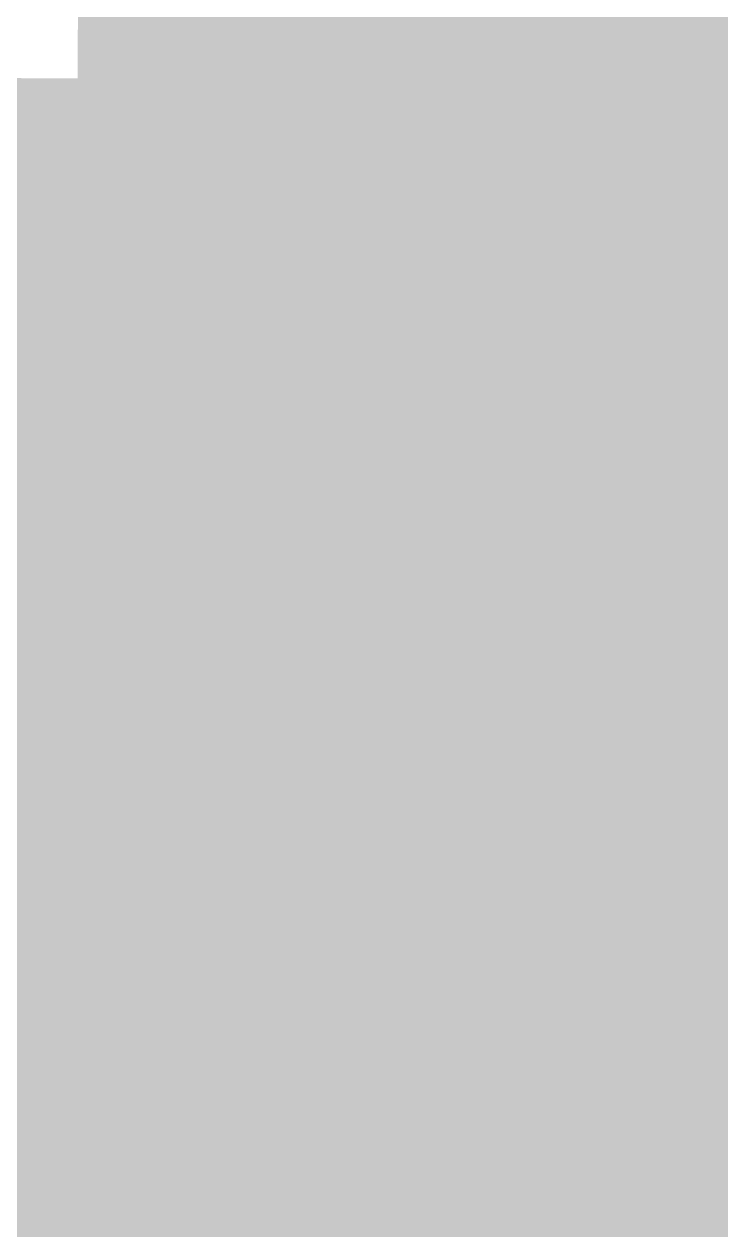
# Model space of a CAD drawing. Header units: inches. Extents: x 267136 to 306747, y 5028981 to 5062930.
# Drawn here: x 272851 to 275187, y 5032061 to 5036104 of the extents above; entities that cross this region are included whole.
import ezdxf

# ---------------------------------------------------------------- set-up
doc = ezdxf.new("R2010")
doc.units = ezdxf.units.IN
doc.header["$MEASUREMENT"] = 0

msp = doc.modelspace()

# ---------------------------------------------------------------- hatches: boundary and pattern name
for points in [[(273519.16, 5035919.111), (273453.992, 5035919.437), (273388.824, 5035919.762), (273323.654, 5035920.088), (273258.486, 5035920.414), (273193.318, 5035920.741), (273128.15, 5035921.069), (273062.98, 5035921.398), (273030.396, 5035921.562), (273030.865, 5036014.171), (273031.334, 5036106.779), (273031.801, 5036199.387), (273032.152, 5036268.843), (273064.734, 5036268.679), (273129.9, 5036268.35), (273195.064, 5036268.021), (273260.229, 5036267.694), (273325.395, 5036267.368), (273390.559, 5036267.042), (273455.723, 5036266.717), (273520.889, 5036266.392), (273520.543, 5036196.936), (273519.621, 5036011.72), (273519.16, 5035919.111)], [(274007.924, 5035916.698), (273975.338, 5035916.858), (273910.17, 5035917.178), (273779.834, 5035917.82), (273714.666, 5035918.142), (273649.496, 5035918.465), (273519.16, 5035919.111), (273519.621, 5036011.72), (273520.543, 5036196.936), (273520.889, 5036266.392), (273586.053, 5036266.068), (273651.219, 5036265.745), (273716.383, 5036265.422), (273781.547, 5036265.101), (273846.713, 5036264.779), (273911.877, 5036264.458), (273977.041, 5036264.139), (274009.625, 5036263.979), (274009.283, 5036194.522), (274008.83, 5036101.914), (274008.377, 5036009.307), (274007.924, 5035916.698)], [(274496.686, 5035914.323), (274431.518, 5035914.638), (274366.35, 5035914.953), (274301.182, 5035915.269), (274236.012, 5035915.585), (274170.844, 5035915.902), (274105.676, 5035916.221), (274007.924, 5035916.698), (274008.377, 5036009.307), (274008.83, 5036101.914), (274009.283, 5036194.522), (274009.625, 5036263.979), (274042.207, 5036263.819), (274107.371, 5036263.501), (274172.537, 5036263.183), (274237.701, 5036262.865), (274302.865, 5036262.549), (274368.031, 5036262.233), (274433.195, 5036261.918), (274498.359, 5036261.604), (274498.025, 5036192.147), (274497.578, 5036099.539), (274497.133, 5036006.932), (274496.686, 5035914.323)], [(274985.449, 5035911.986), (274952.865, 5035912.141), (274887.697, 5035912.45), (274822.527, 5035912.761), (274757.359, 5035913.072), (274627.023, 5035913.696), (274561.854, 5035914.01), (274496.686, 5035914.323), (274497.133, 5036006.932), (274497.578, 5036099.539), (274498.025, 5036192.147), (274498.359, 5036261.604), (274563.525, 5036261.29), (274628.689, 5036260.977), (274693.855, 5036260.664), (274759.02, 5036260.353), (274824.184, 5036260.041), (274889.35, 5036259.73), (274954.514, 5036259.421), (274987.096, 5036259.267), (274986.768, 5036189.811), (274986.328, 5036097.202), (274985.889, 5036004.594), (274985.449, 5035911.986)], [(275474.213, 5035909.687), (275409.043, 5035909.991), (275343.875, 5035910.296), (275213.539, 5035910.908), (275148.369, 5035911.215), (275018.033, 5035911.831), (274985.449, 5035911.986), (274985.889, 5036004.594), (274986.328, 5036097.202), (274986.768, 5036189.811), (274987.096, 5036259.267), (275019.678, 5036259.111), (275084.844, 5036258.804), (275150.008, 5036258.496), (275215.174, 5036258.188), (275345.502, 5036257.576), (275410.668, 5036257.271), (275475.832, 5036256.967), (275475.076, 5036094.903), (275474.645, 5036002.295), (275474.213, 5035909.687)], [(273028.643, 5035574.283), (272996.057, 5035574.447), (272930.885, 5035574.777), (272865.713, 5035575.108), (272800.539, 5035575.439), (272735.367, 5035575.771), (272605.023, 5035576.437), (272539.852, 5035576.772), (272540.209, 5035646.228), (272540.684, 5035738.836), (272541.158, 5035831.444), (272541.635, 5035924.052), (272606.803, 5035923.718), (272737.139, 5035923.052), (272802.309, 5035922.72), (272932.645, 5035922.058), (272997.812, 5035921.728), (273030.396, 5035921.562), (273029.93, 5035828.955), (273029.461, 5035736.347), (273028.992, 5035643.738), (273028.643, 5035574.283)], [(273517.432, 5035571.831), (273452.26, 5035572.156), (273387.088, 5035572.481), (273321.916, 5035572.808), (273256.744, 5035573.134), (273191.572, 5035573.462), (273126.4, 5035573.789), (273061.229, 5035574.118), (273028.643, 5035574.283), (273028.992, 5035643.738), (273029.461, 5035736.347), (273029.93, 5035828.955), (273030.396, 5035921.562), (273062.98, 5035921.398), (273128.15, 5035921.069), (273193.318, 5035920.741), (273258.486, 5035920.414), (273323.654, 5035920.088), (273388.824, 5035919.762), (273453.992, 5035919.437), (273519.16, 5035919.111), (273518.699, 5035826.504), (273518.238, 5035733.896), (273517.777, 5035641.287), (273517.432, 5035571.831)], [(274006.223, 5035569.418), (273973.637, 5035569.578), (273908.465, 5035569.897), (273843.291, 5035570.219), (273712.947, 5035570.861), (273647.775, 5035571.185), (273582.604, 5035571.508), (273517.432, 5035571.831), (273517.777, 5035641.287), (273518.238, 5035733.896), (273518.699, 5035826.504), (273519.16, 5035919.111), (273649.496, 5035918.465), (273714.666, 5035918.142), (273779.834, 5035917.82), (273910.17, 5035917.178), (273975.338, 5035916.858), (274007.924, 5035916.698), (274007.469, 5035824.091), (274007.016, 5035731.482), (274006.562, 5035638.874), (274006.223, 5035569.418)], [(274495.012, 5035567.043), (274429.84, 5035567.357), (274364.668, 5035567.673), (274299.496, 5035567.988), (274169.152, 5035568.622), (274103.98, 5035568.94), (274038.809, 5035569.259), (274006.223, 5035569.418), (274006.562, 5035638.874), (274007.016, 5035731.482), (274007.469, 5035824.091), (274007.924, 5035916.698), (274105.676, 5035916.221), (274170.844, 5035915.902), (274236.012, 5035915.585), (274301.182, 5035915.269), (274366.35, 5035914.953), (274496.686, 5035914.323), (274496.24, 5035821.715), (274495.793, 5035729.107), (274495.348, 5035636.499), (274495.012, 5035567.043)], [(274983.803, 5035564.706), (274951.217, 5035564.86), (274886.045, 5035565.17), (274820.871, 5035565.48), (274625.355, 5035566.416), (274560.184, 5035566.729), (274495.012, 5035567.043), (274495.348, 5035636.499), (274495.793, 5035729.107), (274496.24, 5035821.715), (274496.686, 5035914.323), (274561.854, 5035914.01), (274627.023, 5035913.696), (274757.359, 5035913.072), (274822.527, 5035912.761), (274887.697, 5035912.45), (274952.865, 5035912.141), (274985.449, 5035911.986), (274985.01, 5035819.378), (274984.57, 5035726.77), (274984.131, 5035634.162), (274983.803, 5035564.706)], [(275472.592, 5035562.406), (275407.42, 5035562.711), (275277.076, 5035563.321), (275211.904, 5035563.628), (275146.732, 5035563.936), (275081.561, 5035564.243), (275016.389, 5035564.552), (274983.803, 5035564.706), (274984.131, 5035634.162), (274984.57, 5035726.77), (274985.01, 5035819.378), (274985.449, 5035911.986), (275018.033, 5035911.831), (275148.369, 5035911.215), (275213.539, 5035910.908), (275343.875, 5035910.296), (275409.043, 5035909.991), (275474.213, 5035909.687), (275473.779, 5035817.079), (275473.348, 5035724.471), (275472.916, 5035631.862), (275472.592, 5035562.406)], [(273026.887, 5035227.003), (272994.299, 5035227.168), (272863.947, 5035227.828), (272798.771, 5035228.16), (272733.598, 5035228.492), (272668.422, 5035228.824), (272538.07, 5035229.492), (272538.307, 5035275.796), (272538.783, 5035368.404), (272539.258, 5035461.012), (272539.732, 5035553.62), (272539.852, 5035576.772), (272605.023, 5035576.437), (272735.367, 5035575.771), (272800.539, 5035575.439), (272865.713, 5035575.108), (272930.885, 5035574.777), (272996.057, 5035574.447), (273028.643, 5035574.283), (273028.525, 5035551.131), (273028.057, 5035458.522), (273027.59, 5035365.915), (273027.121, 5035273.307), (273026.887, 5035227.003)], [(273515.703, 5035224.552), (273450.527, 5035224.876), (273385.354, 5035225.201), (273320.178, 5035225.527), (273255.002, 5035225.854), (273124.65, 5035226.51), (273059.475, 5035226.838), (273026.887, 5035227.003), (273027.121, 5035273.307), (273027.59, 5035365.915), (273028.057, 5035458.522), (273028.525, 5035551.131), (273028.643, 5035574.283), (273061.229, 5035574.118), (273126.4, 5035573.789), (273191.572, 5035573.462), (273256.744, 5035573.134), (273321.916, 5035572.808), (273387.088, 5035572.481), (273517.432, 5035571.831), (273517.316, 5035548.68), (273516.855, 5035456.071), (273516.395, 5035363.464), (273515.934, 5035270.855), (273515.703, 5035224.552)], [(274004.521, 5035222.139), (273971.934, 5035222.298), (273841.582, 5035222.938), (273711.23, 5035223.582), (273646.055, 5035223.904), (273515.703, 5035224.552), (273515.934, 5035270.855), (273516.395, 5035363.464), (273516.855, 5035456.071), (273517.316, 5035548.68), (273517.432, 5035571.831), (273582.604, 5035571.508), (273647.775, 5035571.185), (273712.947, 5035570.861), (273843.291, 5035570.219), (273908.465, 5035569.897), (273973.637, 5035569.578), (274006.223, 5035569.418), (274006.109, 5035546.267), (274005.654, 5035453.658), (274005.201, 5035361.051), (274004.748, 5035268.442), (274004.521, 5035222.139)], [(274493.338, 5035219.763), (274428.162, 5035220.078), (274362.986, 5035220.393), (274297.811, 5035220.709), (274232.635, 5035221.025), (274167.459, 5035221.343), (274102.285, 5035221.66), (274037.109, 5035221.979), (274004.521, 5035222.139), (274004.748, 5035268.442), (274005.201, 5035361.051), (274005.654, 5035453.658), (274006.109, 5035546.267), (274006.223, 5035569.418), (274038.809, 5035569.259), (274103.98, 5035568.94), (274169.152, 5035568.622), (274299.496, 5035567.988), (274364.668, 5035567.673), (274429.84, 5035567.357), (274495.012, 5035567.043), (274494.9, 5035543.891), (274494.453, 5035451.283), (274494.008, 5035358.675), (274493.561, 5035266.067), (274493.338, 5035219.763)], [(274982.154, 5035217.426), (274949.566, 5035217.58), (274884.391, 5035217.891), (274819.217, 5035218.201), (274688.865, 5035218.823), (274623.689, 5035219.136), (274558.514, 5035219.449), (274493.338, 5035219.763), (274493.561, 5035266.067), (274494.008, 5035358.675), (274494.453, 5035451.283), (274494.9, 5035543.891), (274495.012, 5035567.043), (274560.184, 5035566.729), (274625.355, 5035566.416), (274820.871, 5035565.48), (274886.045, 5035565.17), (274951.217, 5035564.86), (274983.803, 5035564.706), (274983.691, 5035541.554), (274983.254, 5035448.946), (274982.814, 5035356.338), (274982.375, 5035263.729), (274982.154, 5035217.426)], [(275470.973, 5035215.127), (275405.797, 5035215.431), (275340.621, 5035215.736), (275275.445, 5035216.042), (275210.27, 5035216.349), (275145.094, 5035216.655), (275014.742, 5035217.271), (274982.154, 5035217.426), (274982.375, 5035263.729), (274982.814, 5035356.338), (274983.254, 5035448.946), (274983.691, 5035541.554), (274983.803, 5035564.706), (275016.389, 5035564.552), (275081.561, 5035564.243), (275146.732, 5035563.936), (275211.904, 5035563.628), (275277.076, 5035563.321), (275472.592, 5035562.406), (275472.484, 5035539.255), (275472.053, 5035446.646), (275471.619, 5035354.039), (275471.187, 5035261.431), (275470.973, 5035215.127)], [(273025.133, 5034879.723), (272992.543, 5034879.888), (272927.363, 5034880.218), (272862.184, 5034880.549), (272797.004, 5034880.88), (272731.826, 5034881.212), (272666.646, 5034881.545), (272601.467, 5034881.878), (272536.287, 5034882.212), (272536.406, 5034905.364), (272536.883, 5034997.973), (272537.357, 5035090.58), (272537.832, 5035183.188), (272538.07, 5035229.492), (272668.422, 5035228.824), (272733.598, 5035228.492), (272798.771, 5035228.16), (272863.947, 5035227.828), (273026.887, 5035227.003), (273026.652, 5035180.699), (273026.186, 5035088.091), (273025.248, 5034902.875), (273025.133, 5034879.723)], [(273513.977, 5034877.271), (273448.797, 5034877.597), (273383.617, 5034877.922), (273318.437, 5034878.248), (273253.26, 5034878.574), (273188.08, 5034878.901), (273122.9, 5034879.229), (273057.721, 5034879.559), (273025.133, 5034879.723), (273025.248, 5034902.875), (273026.186, 5035088.091), (273026.652, 5035180.699), (273026.887, 5035227.003), (273059.475, 5035226.838), (273124.65, 5035226.51), (273255.002, 5035225.854), (273320.178, 5035225.527), (273385.354, 5035225.201), (273450.527, 5035224.876), (273515.703, 5035224.552), (273515.473, 5035178.248), (273515.014, 5035085.64), (273514.092, 5034900.424), (273513.977, 5034877.271)], [(274002.82, 5034874.858), (273970.23, 5034875.019), (273905.051, 5034875.338), (273839.871, 5034875.659), (273774.693, 5034875.98), (273709.514, 5034876.302), (273579.154, 5034876.948), (273513.977, 5034877.271), (273514.092, 5034900.424), (273515.014, 5035085.64), (273515.473, 5035178.248), (273515.703, 5035224.552), (273646.055, 5035223.904), (273711.23, 5035223.582), (273841.582, 5035222.938), (273971.934, 5035222.298), (274004.521, 5035222.139), (274004.295, 5035175.834), (274003.84, 5035083.227), (274003.387, 5034990.618), (274002.934, 5034898.011), (274002.82, 5034874.858)], [(274491.664, 5034872.483), (274426.484, 5034872.798), (274361.305, 5034873.113), (274296.127, 5034873.429), (274230.947, 5034873.745), (274165.768, 5034874.062), (274100.588, 5034874.381), (274035.41, 5034874.699), (274002.82, 5034874.858), (274002.934, 5034898.011), (274003.387, 5034990.618), (274003.84, 5035083.227), (274004.295, 5035175.834), (274004.521, 5035222.139), (274037.109, 5035221.979), (274102.285, 5035221.66), (274167.459, 5035221.343), (274232.635, 5035221.025), (274297.811, 5035220.709), (274362.986, 5035220.393), (274493.338, 5035219.763), (274493.115, 5035173.459), (274492.668, 5035080.852), (274492.223, 5034988.243), (274491.775, 5034895.636), (274491.664, 5034872.483)], [(274980.508, 5034870.146), (274947.918, 5034870.301), (274882.738, 5034870.61), (274817.561, 5034870.921), (274752.381, 5034871.232), (274622.021, 5034871.856), (274556.844, 5034872.17), (274491.664, 5034872.483), (274491.775, 5034895.636), (274492.223, 5034988.243), (274492.668, 5035080.852), (274493.115, 5035173.459), (274493.338, 5035219.763), (274558.514, 5035219.449), (274623.689, 5035219.136), (274688.865, 5035218.823), (274819.217, 5035218.201), (274884.391, 5035217.891), (274949.566, 5035217.58), (274982.154, 5035217.426), (274981.936, 5035171.122), (274981.496, 5035078.514), (274981.057, 5034985.906), (274980.617, 5034893.298), (274980.508, 5034870.146)], [(275469.352, 5034867.847), (275404.172, 5034868.151), (275338.994, 5034868.456), (275273.814, 5034868.762), (275208.635, 5034869.068), (275143.455, 5034869.376), (275078.277, 5034869.684), (275013.098, 5034869.992), (274980.508, 5034870.146), (274980.617, 5034893.298), (274981.057, 5034985.906), (274981.496, 5035078.514), (274981.936, 5035171.122), (274982.154, 5035217.426), (275014.742, 5035217.271), (275145.094, 5035216.655), (275210.27, 5035216.349), (275275.445, 5035216.042), (275340.621, 5035215.736), (275405.797, 5035215.431), (275470.973, 5035215.127), (275470.756, 5035168.822), (275470.324, 5035076.215), (275469.893, 5034983.606), (275469.461, 5034890.999), (275469.352, 5034867.847)], [(273023.377, 5034532.443), (272990.785, 5034532.608), (272925.604, 5034532.938), (272860.42, 5034533.27), (272795.236, 5034533.601), (272730.055, 5034533.933), (272664.871, 5034534.266), (272599.689, 5034534.599), (272534.506, 5034534.933), (272534.98, 5034627.541), (272535.457, 5034720.148), (272535.932, 5034812.757), (272536.287, 5034882.212), (272601.467, 5034881.878), (272666.646, 5034881.545), (272731.826, 5034881.212), (272797.004, 5034880.88), (272862.184, 5034880.549), (272927.363, 5034880.218), (272992.543, 5034879.888), (273025.133, 5034879.723), (273024.781, 5034810.268), (273024.312, 5034717.659), (273023.846, 5034625.052), (273023.377, 5034532.443)], [(273512.248, 5034529.992), (273447.064, 5034530.317), (273381.883, 5034530.643), (273316.699, 5034530.969), (273251.518, 5034531.295), (273186.334, 5034531.622), (273121.15, 5034531.95), (273055.969, 5034532.279), (273023.377, 5034532.443), (273023.846, 5034625.052), (273024.312, 5034717.659), (273024.781, 5034810.268), (273025.133, 5034879.723), (273057.721, 5034879.559), (273122.9, 5034879.229), (273188.08, 5034878.901), (273253.26, 5034878.574), (273318.437, 5034878.248), (273383.617, 5034877.922), (273448.797, 5034877.597), (273513.977, 5034877.271), (273513.631, 5034807.816), (273513.17, 5034715.208), (273512.709, 5034622.601), (273512.248, 5034529.992)], [(274001.119, 5034527.579), (273968.527, 5034527.739), (273903.346, 5034528.059), (273838.162, 5034528.379), (273772.979, 5034528.7), (273707.797, 5034529.022), (273642.613, 5034529.345), (273577.432, 5034529.668), (273512.248, 5034529.992), (273512.709, 5034622.601), (273513.17, 5034715.208), (273513.631, 5034807.816), (273513.977, 5034877.271), (273579.154, 5034876.948), (273709.514, 5034876.302), (273774.693, 5034875.98), (273839.871, 5034875.659), (273905.051, 5034875.338), (273970.23, 5034875.019), (274002.82, 5034874.858), (274002.48, 5034805.402), (274002.025, 5034712.795), (274001.119, 5034527.579)], [(274489.99, 5034525.204), (274424.807, 5034525.519), (274359.625, 5034525.834), (274294.441, 5034526.149), (274229.26, 5034526.466), (274164.076, 5034526.783), (274098.893, 5034527.101), (274033.711, 5034527.42), (274001.119, 5034527.579), (274002.025, 5034712.795), (274002.48, 5034805.402), (274002.82, 5034874.858), (274035.41, 5034874.699), (274100.588, 5034874.381), (274165.768, 5034874.062), (274230.947, 5034873.745), (274296.127, 5034873.429), (274361.305, 5034873.113), (274426.484, 5034872.798), (274491.664, 5034872.483), (274491.33, 5034803.027), (274490.883, 5034710.42), (274490.436, 5034617.812), (274489.99, 5034525.204)], [(274978.861, 5034522.866), (274946.27, 5034523.021), (274881.088, 5034523.331), (274815.904, 5034523.642), (274750.721, 5034523.952), (274685.539, 5034524.265), (274620.355, 5034524.577), (274555.174, 5034524.89), (274489.99, 5034525.204), (274490.436, 5034617.812), (274490.883, 5034710.42), (274491.33, 5034803.027), (274491.664, 5034872.483), (274556.844, 5034872.17), (274622.021, 5034871.856), (274752.381, 5034871.232), (274817.561, 5034870.921), (274882.738, 5034870.61), (274947.918, 5034870.301), (274980.508, 5034870.146), (274980.178, 5034800.69), (274979.74, 5034708.082), (274979.301, 5034615.475), (274978.861, 5034522.866)], [(275467.732, 5034520.567), (275402.549, 5034520.872), (275337.367, 5034521.177), (275272.184, 5034521.482), (275207.002, 5034521.789), (275141.818, 5034522.096), (275076.635, 5034522.403), (275011.453, 5034522.712), (274978.861, 5034522.866), (274979.301, 5034615.475), (274979.74, 5034708.082), (274980.178, 5034800.69), (274980.508, 5034870.146), (275013.098, 5034869.992), (275078.277, 5034869.684), (275143.455, 5034869.376), (275208.635, 5034869.068), (275273.814, 5034868.762), (275338.994, 5034868.456), (275404.172, 5034868.151), (275469.352, 5034867.847), (275469.027, 5034798.391), (275468.596, 5034705.783), (275467.732, 5034520.567)], [(273021.623, 5034185.164), (272989.029, 5034185.329), (272923.842, 5034185.659), (272858.656, 5034185.99), (272793.471, 5034186.321), (272728.283, 5034186.653), (272663.098, 5034186.986), (272597.91, 5034187.319), (272532.725, 5034187.653), (272533.08, 5034257.109), (272533.557, 5034349.717), (272534.031, 5034442.325), (272534.506, 5034534.933), (272599.689, 5034534.599), (272664.871, 5034534.266), (272730.055, 5034533.933), (272795.236, 5034533.601), (272860.42, 5034533.27), (272925.604, 5034532.938), (272990.785, 5034532.608), (273023.377, 5034532.443), (273022.908, 5034439.836), (273022.441, 5034347.228), (273021.973, 5034254.62), (273021.623, 5034185.164)], [(273510.52, 5034182.713), (273445.334, 5034183.038), (273380.148, 5034183.363), (273314.961, 5034183.688), (273249.775, 5034184.016), (273184.588, 5034184.343), (273119.402, 5034184.671), (273054.215, 5034185), (273021.623, 5034185.164), (273021.973, 5034254.62), (273022.441, 5034347.228), (273022.908, 5034439.836), (273023.377, 5034532.443), (273055.969, 5034532.279), (273121.15, 5034531.95), (273186.334, 5034531.622), (273251.518, 5034531.295), (273316.699, 5034530.969), (273381.883, 5034530.643), (273447.064, 5034530.317), (273512.248, 5034529.992), (273511.787, 5034437.385), (273511.326, 5034344.776), (273510.865, 5034252.169), (273510.52, 5034182.713)], [(273999.418, 5034180.3), (273966.824, 5034180.459), (273901.639, 5034180.779), (273836.453, 5034181.1), (273771.266, 5034181.421), (273706.08, 5034181.743), (273640.893, 5034182.065), (273575.707, 5034182.389), (273510.52, 5034182.713), (273510.865, 5034252.169), (273511.326, 5034344.776), (273511.787, 5034437.385), (273512.248, 5034529.992), (273577.432, 5034529.668), (273642.613, 5034529.345), (273707.797, 5034529.022), (273772.979, 5034528.7), (273838.162, 5034528.379), (273903.346, 5034528.059), (273968.527, 5034527.739), (274001.119, 5034527.579), (274000.666, 5034434.972), (274000.213, 5034342.363), (273999.758, 5034249.756), (273999.418, 5034180.3)], [(274488.316, 5034177.925), (274423.131, 5034178.239), (274357.943, 5034178.555), (274292.758, 5034178.87), (274227.57, 5034179.187), (274162.385, 5034179.504), (274097.197, 5034179.821), (274032.012, 5034180.141), (273999.418, 5034180.3), (273999.758, 5034249.756), (274000.213, 5034342.363), (274000.666, 5034434.972), (274001.119, 5034527.579), (274033.711, 5034527.42), (274098.893, 5034527.101), (274164.076, 5034526.783), (274229.26, 5034526.466), (274294.441, 5034526.149), (274359.625, 5034525.834), (274424.807, 5034525.519), (274489.99, 5034525.204), (274489.543, 5034432.596), (274489.098, 5034339.988), (274488.65, 5034247.381), (274488.316, 5034177.925)], [(274977.215, 5034175.587), (274944.621, 5034175.742), (274879.436, 5034176.052), (274814.248, 5034176.362), (274749.062, 5034176.673), (274683.875, 5034176.985), (274618.689, 5034177.298), (274553.502, 5034177.61), (274488.316, 5034177.925), (274488.65, 5034247.381), (274489.098, 5034339.988), (274489.543, 5034432.596), (274489.99, 5034525.204), (274555.174, 5034524.89), (274620.355, 5034524.577), (274685.539, 5034524.265), (274750.721, 5034523.952), (274815.904, 5034523.642), (274881.088, 5034523.331), (274978.861, 5034522.866), (274978.422, 5034430.259), (274977.982, 5034337.651), (274977.543, 5034245.043), (274977.215, 5034175.587)], [(275466.113, 5034173.288), (275400.926, 5034173.593), (275335.74, 5034173.897), (275270.553, 5034174.203), (275205.367, 5034174.51), (275140.18, 5034174.816), (275074.994, 5034175.124), (275009.807, 5034175.433), (274977.215, 5034175.587), (274977.543, 5034245.043), (274977.982, 5034337.651), (274978.422, 5034430.259), (274978.861, 5034522.866), (275011.453, 5034522.712), (275076.635, 5034522.403), (275141.818, 5034522.096), (275207.002, 5034521.789), (275272.184, 5034521.482), (275337.367, 5034521.177), (275402.549, 5034520.872), (275467.732, 5034520.567), (275467.301, 5034427.96), (275466.869, 5034335.352), (275466.436, 5034242.744), (275466.113, 5034173.288)], [(273019.867, 5033837.885), (272987.273, 5033838.05), (272922.082, 5033838.38), (272856.893, 5033838.711), (272791.703, 5033839.042), (272726.514, 5033839.374), (272661.322, 5033839.707), (272596.133, 5033840.04), (272530.943, 5033840.374), (272531.18, 5033886.679), (272531.656, 5033979.286), (272532.131, 5034071.894), (272532.605, 5034164.502), (272532.725, 5034187.653), (272597.91, 5034187.319), (272663.098, 5034186.986), (272728.283, 5034186.653), (272793.471, 5034186.321), (272858.656, 5034185.99), (272923.842, 5034185.659), (272989.029, 5034185.329), (273021.623, 5034185.164), (273021.506, 5034162.013), (273021.037, 5034069.404), (273020.57, 5033976.797), (273020.102, 5033884.189), (273019.867, 5033837.885)], [(273508.793, 5033835.434), (273443.604, 5033835.759), (273378.412, 5033836.084), (273313.223, 5033836.41), (273248.033, 5033836.736), (273182.842, 5033837.063), (273117.652, 5033837.392), (273052.463, 5033837.721), (273019.867, 5033837.885), (273020.102, 5033884.189), (273020.57, 5033976.797), (273021.037, 5034069.404), (273021.506, 5034162.013), (273021.623, 5034185.164), (273054.215, 5034185), (273119.402, 5034184.671), (273184.588, 5034184.343), (273249.775, 5034184.016), (273314.961, 5034183.688), (273380.148, 5034183.363), (273510.52, 5034182.713), (273510.404, 5034159.562), (273509.945, 5034066.953), (273509.484, 5033974.346), (273509.023, 5033881.737), (273508.793, 5033835.434)], [(273997.717, 5033833.021), (273965.123, 5033833.181), (273899.934, 5033833.5), (273834.742, 5033833.821), (273769.553, 5033834.142), (273704.363, 5033834.464), (273639.172, 5033834.786), (273573.982, 5033835.11), (273508.793, 5033835.434), (273509.023, 5033881.737), (273509.484, 5033974.346), (273509.945, 5034066.953), (273510.404, 5034159.562), (273510.52, 5034182.713), (273575.707, 5034182.389), (273640.893, 5034182.065), (273706.08, 5034181.743), (273771.266, 5034181.421), (273836.453, 5034181.1), (273901.639, 5034180.779), (273966.824, 5034180.459), (273999.418, 5034180.3), (273999.305, 5034157.147), (273998.852, 5034064.54), (273998.398, 5033971.933), (273997.945, 5033879.324), (273997.717, 5033833.021)], [(274486.643, 5033830.646), (274421.453, 5033830.96), (274356.264, 5033831.275), (274291.072, 5033831.591), (274225.883, 5033831.907), (274160.693, 5033832.225), (274095.502, 5033832.543), (274030.312, 5033832.861), (273997.717, 5033833.021), (273997.945, 5033879.324), (273998.398, 5033971.933), (273998.852, 5034064.54), (273999.305, 5034157.147), (273999.418, 5034180.3), (274032.012, 5034180.141), (274097.197, 5034179.821), (274162.385, 5034179.504), (274227.57, 5034179.187), (274292.758, 5034178.87), (274357.943, 5034178.555), (274423.131, 5034178.239), (274488.316, 5034177.925), (274488.205, 5034154.772), (274487.758, 5034062.165), (274487.312, 5033969.557), (274486.865, 5033876.949), (274486.643, 5033830.646)], [(274975.568, 5033828.309), (274942.973, 5033828.463), (274877.783, 5033828.772), (274812.592, 5033829.083), (274747.402, 5033829.395), (274682.213, 5033829.706), (274617.023, 5033830.019), (274551.832, 5033830.331), (274486.643, 5033830.646), (274486.865, 5033876.949), (274487.312, 5033969.557), (274487.758, 5034062.165), (274488.205, 5034154.772), (274488.316, 5034177.925), (274553.502, 5034177.61), (274618.689, 5034177.298), (274683.875, 5034176.985), (274749.062, 5034176.673), (274814.248, 5034176.362), (274879.436, 5034176.052), (274944.621, 5034175.742), (274977.215, 5034175.587), (274977.105, 5034152.436), (274976.666, 5034059.827), (274976.227, 5033967.22), (274975.787, 5033874.612), (274975.568, 5033828.309)], [(275464.492, 5033826.009), (275399.303, 5033826.313), (275334.113, 5033826.618), (275268.922, 5033826.924), (275203.732, 5033827.23), (275138.543, 5033827.537), (275073.354, 5033827.846), (275008.162, 5033828.153), (274975.568, 5033828.309), (274975.787, 5033874.612), (274976.227, 5033967.22), (274976.666, 5034059.827), (274977.105, 5034152.436), (274977.215, 5034175.587), (275009.807, 5034175.433), (275074.994, 5034175.124), (275140.18, 5034174.816), (275205.367, 5034174.51), (275270.553, 5034174.203), (275335.74, 5034173.897), (275400.926, 5034173.593), (275466.113, 5034173.288), (275466.004, 5034150.136), (275465.572, 5034057.528), (275465.141, 5033964.921), (275464.709, 5033872.312), (275464.492, 5033826.009)], [(273018.113, 5033490.606), (272985.516, 5033490.771), (272920.322, 5033491.101), (272789.936, 5033491.763), (272724.742, 5033492.095), (272659.549, 5033492.428), (272594.355, 5033492.762), (272529.162, 5033493.096), (272529.279, 5033516.247), (272529.756, 5033608.855), (272530.23, 5033701.463), (272530.705, 5033794.07), (272530.943, 5033840.374), (272596.133, 5033840.04), (272661.322, 5033839.707), (272726.514, 5033839.374), (272791.703, 5033839.042), (272856.893, 5033838.711), (272922.082, 5033838.38), (272987.273, 5033838.05), (273019.867, 5033837.885), (273019.633, 5033791.581), (273019.166, 5033698.974), (273018.697, 5033606.366), (273018.23, 5033513.758), (273018.113, 5033490.606)], [(273507.064, 5033488.155), (273441.871, 5033488.479), (273376.678, 5033488.805), (273311.484, 5033489.131), (273246.291, 5033489.457), (273181.098, 5033489.785), (273115.904, 5033490.113), (273050.709, 5033490.441), (273018.113, 5033490.606), (273018.23, 5033513.758), (273018.697, 5033606.366), (273019.166, 5033698.974), (273019.633, 5033791.581), (273019.867, 5033837.885), (273052.463, 5033837.721), (273117.652, 5033837.392), (273182.842, 5033837.063), (273248.033, 5033836.736), (273313.223, 5033836.41), (273378.412, 5033836.084), (273443.604, 5033835.759), (273508.793, 5033835.434), (273508.562, 5033789.13), (273508.102, 5033696.522), (273507.641, 5033603.914), (273507.18, 5033511.307), (273507.064, 5033488.155)], [(273996.018, 5033485.741), (273963.42, 5033485.901), (273898.227, 5033486.222), (273833.033, 5033486.542), (273767.84, 5033486.863), (273702.646, 5033487.185), (273637.453, 5033487.508), (273572.258, 5033487.831), (273507.064, 5033488.155), (273507.18, 5033511.307), (273507.641, 5033603.914), (273508.102, 5033696.522), (273508.562, 5033789.13), (273508.793, 5033835.434), (273573.982, 5033835.11), (273639.172, 5033834.786), (273704.363, 5033834.464), (273769.553, 5033834.142), (273834.742, 5033833.821), (273899.934, 5033833.5), (273965.123, 5033833.181), (273997.717, 5033833.021), (273997.49, 5033786.717), (273996.584, 5033601.501), (273996.131, 5033508.894), (273996.018, 5033485.741)], [(274484.969, 5033483.366), (274419.775, 5033483.681), (274354.582, 5033483.996), (274289.389, 5033484.312), (274224.195, 5033484.629), (274159.002, 5033484.945), (274093.807, 5033485.264), (274028.613, 5033485.582), (273996.018, 5033485.741), (273996.131, 5033508.894), (273996.584, 5033601.501), (273997.49, 5033786.717), (273997.717, 5033833.021), (274030.312, 5033832.861), (274095.502, 5033832.543), (274160.693, 5033832.225), (274225.883, 5033831.907), (274291.072, 5033831.591), (274356.264, 5033831.275), (274421.453, 5033830.96), (274486.643, 5033830.646), (274486.42, 5033784.342), (274485.973, 5033691.733), (274485.527, 5033599.126), (274485.08, 5033506.519), (274484.969, 5033483.366)], [(274973.922, 5033481.029), (274941.324, 5033481.184), (274876.131, 5033481.493), (274810.937, 5033481.804), (274745.744, 5033482.115), (274680.551, 5033482.427), (274615.355, 5033482.739), (274550.162, 5033483.053), (274484.969, 5033483.366), (274485.08, 5033506.519), (274485.527, 5033599.126), (274485.973, 5033691.733), (274486.42, 5033784.342), (274486.643, 5033830.646), (274551.832, 5033830.331), (274617.023, 5033830.019), (274682.213, 5033829.706), (274747.402, 5033829.395), (274812.592, 5033829.083), (274877.783, 5033828.772), (274942.973, 5033828.463), (274975.568, 5033828.309), (274975.348, 5033782.004), (274974.908, 5033689.396), (274974.471, 5033596.789), (274974.031, 5033504.181), (274973.922, 5033481.029)], [(275462.873, 5033478.729), (275397.68, 5033479.034), (275332.486, 5033479.339), (275267.293, 5033479.646), (275202.1, 5033479.951), (275136.904, 5033480.259), (275071.711, 5033480.566), (275006.518, 5033480.875), (274973.922, 5033481.029), (274974.031, 5033504.181), (274974.471, 5033596.789), (274974.908, 5033689.396), (274975.348, 5033782.004), (274975.568, 5033828.309), (275008.162, 5033828.153), (275073.354, 5033827.846), (275138.543, 5033827.537), (275203.732, 5033827.23), (275268.922, 5033826.924), (275334.113, 5033826.618), (275399.303, 5033826.313), (275464.492, 5033826.009), (275464.277, 5033779.705), (275463.846, 5033687.098), (275463.412, 5033594.489), (275462.98, 5033501.882), (275462.873, 5033478.729)], [(273016.359, 5033143.327), (272983.76, 5033143.492), (272918.562, 5033143.822), (272788.168, 5033144.484), (272722.971, 5033144.816), (272657.773, 5033145.149), (272592.576, 5033145.482), (272527.379, 5033145.816), (272527.855, 5033238.425), (272528.33, 5033331.032), (272528.805, 5033423.64), (272529.162, 5033493.096), (272594.355, 5033492.762), (272659.549, 5033492.428), (272724.742, 5033492.095), (272789.936, 5033491.763), (272920.322, 5033491.101), (272985.516, 5033490.771), (273018.113, 5033490.606), (273017.762, 5033421.15), (273017.295, 5033328.543), (273016.826, 5033235.935), (273016.359, 5033143.327)], [(273505.338, 5033140.876), (273440.141, 5033141.201), (273374.943, 5033141.526), (273309.746, 5033141.853), (273244.549, 5033142.179), (273179.352, 5033142.506), (273114.154, 5033142.834), (273048.957, 5033143.163), (273016.359, 5033143.327), (273016.826, 5033235.935), (273017.295, 5033328.543), (273017.762, 5033421.15), (273018.113, 5033490.606), (273050.709, 5033490.441), (273115.904, 5033490.113), (273181.098, 5033489.785), (273246.291, 5033489.457), (273311.484, 5033489.131), (273376.678, 5033488.805), (273441.871, 5033488.479), (273507.064, 5033488.155), (273506.719, 5033418.699), (273506.26, 5033326.092), (273505.799, 5033233.483), (273505.338, 5033140.876)], [(273994.316, 5033138.463), (273961.719, 5033138.623), (273896.521, 5033138.942), (273766.127, 5033139.584), (273700.93, 5033139.906), (273635.732, 5033140.229), (273570.535, 5033140.552), (273505.338, 5033140.876), (273505.799, 5033233.483), (273506.26, 5033326.092), (273506.719, 5033418.699), (273507.064, 5033488.155), (273572.258, 5033487.831), (273637.453, 5033487.508), (273702.646, 5033487.185), (273767.84, 5033486.863), (273833.033, 5033486.542), (273898.227, 5033486.222), (273963.42, 5033485.901), (273996.018, 5033485.741), (273995.678, 5033416.286), (273995.223, 5033323.678), (273994.77, 5033231.07), (273994.316, 5033138.463)], [(274483.295, 5033136.088), (274418.098, 5033136.402), (274352.9, 5033136.718), (274287.703, 5033137.033), (274222.508, 5033137.35), (274157.311, 5033137.667), (274092.113, 5033137.984), (274026.916, 5033138.304), (273994.316, 5033138.463), (273994.77, 5033231.07), (273995.223, 5033323.678), (273995.678, 5033416.286), (273996.018, 5033485.741), (274028.613, 5033485.582), (274093.807, 5033485.264), (274159.002, 5033484.945), (274224.195, 5033484.629), (274289.389, 5033484.312), (274354.582, 5033483.996), (274419.775, 5033483.681), (274484.969, 5033483.366), (274484.635, 5033413.91), (274484.187, 5033321.303), (274483.742, 5033228.695), (274483.295, 5033136.088)], [(274972.275, 5033133.75), (274939.676, 5033133.905), (274874.479, 5033134.215), (274809.281, 5033134.525), (274744.084, 5033134.836), (274678.887, 5033135.148), (274613.689, 5033135.461), (274548.492, 5033135.773), (274483.295, 5033136.088), (274483.742, 5033228.695), (274484.187, 5033321.303), (274484.635, 5033413.91), (274484.969, 5033483.366), (274550.162, 5033483.053), (274615.355, 5033482.739), (274680.551, 5033482.427), (274745.744, 5033482.115), (274810.937, 5033481.804), (274876.131, 5033481.493), (274941.324, 5033481.184), (274973.922, 5033481.029), (274973.592, 5033411.573), (274973.152, 5033318.966), (274972.713, 5033226.358), (274972.275, 5033133.75)], [(275461.254, 5033131.451), (275396.057, 5033131.756), (275330.859, 5033132.061), (275265.662, 5033132.366), (275200.465, 5033132.673), (275135.268, 5033132.979), (275070.07, 5033133.287), (275004.873, 5033133.596), (274972.275, 5033133.75), (274972.713, 5033226.358), (274973.152, 5033318.966), (274973.592, 5033411.573), (274973.922, 5033481.029), (275006.518, 5033480.875), (275071.711, 5033480.566), (275136.904, 5033480.259), (275202.1, 5033479.951), (275267.293, 5033479.646), (275332.486, 5033479.339), (275397.68, 5033479.034), (275462.873, 5033478.729), (275462.549, 5033409.274), (275462.117, 5033316.666), (275461.686, 5033224.059), (275461.254, 5033131.451)], [(273014.604, 5032796.049), (272982.004, 5032796.214), (272851.602, 5032796.874), (272786.402, 5032797.206), (272656, 5032797.87), (272525.598, 5032798.538), (272525.955, 5032867.994), (272526.43, 5032960.602), (272526.904, 5033053.209), (272527.379, 5033145.816), (272592.576, 5033145.482), (272657.773, 5033145.149), (272722.971, 5033144.816), (272788.168, 5033144.484), (272918.562, 5033143.822), (273016.359, 5033143.327), (273015.891, 5033050.72), (273015.424, 5032958.112), (273014.955, 5032865.505), (273014.604, 5032796.049)], [(273503.609, 5032793.598), (273438.41, 5032793.922), (273373.209, 5032794.247), (273308.008, 5032794.573), (273242.807, 5032794.9), (273177.605, 5032795.228), (273112.406, 5032795.556), (273047.205, 5032795.884), (273014.604, 5032796.049), (273014.955, 5032865.505), (273015.424, 5032958.112), (273015.891, 5033050.72), (273016.359, 5033143.327), (273048.957, 5033143.163), (273114.154, 5033142.834), (273179.352, 5033142.506), (273244.549, 5033142.179), (273309.746, 5033141.853), (273374.943, 5033141.526), (273440.141, 5033141.201), (273505.338, 5033140.876), (273504.877, 5033048.269), (273504.416, 5032955.661), (273503.955, 5032863.054), (273503.609, 5032793.598)], [(273992.617, 5032791.185), (273960.016, 5032791.344), (273894.814, 5032791.664), (273829.615, 5032791.984), (273634.012, 5032792.95), (273568.811, 5032793.273), (273503.609, 5032793.598), (273503.955, 5032863.054), (273504.416, 5032955.661), (273504.877, 5033048.269), (273505.338, 5033140.876), (273570.535, 5033140.552), (273635.732, 5033140.229), (273700.93, 5033139.906), (273766.127, 5033139.584), (273896.521, 5033138.942), (273961.719, 5033138.623), (273994.316, 5033138.463), (273993.863, 5033045.855), (273993.41, 5032953.248), (273992.957, 5032860.64), (273992.617, 5032791.185)], [(274481.623, 5032788.809), (274416.422, 5032789.124), (274351.221, 5032789.438), (274286.02, 5032789.755), (274220.818, 5032790.071), (274155.619, 5032790.389), (274090.418, 5032790.706), (274025.217, 5032791.024), (273992.617, 5032791.185), (273992.957, 5032860.64), (273993.41, 5032953.248), (273993.863, 5033045.855), (273994.316, 5033138.463), (274026.916, 5033138.304), (274092.113, 5033137.984), (274157.311, 5033137.667), (274222.508, 5033137.35), (274287.703, 5033137.033), (274352.9, 5033136.718), (274418.098, 5033136.402), (274483.295, 5033136.088), (274482.85, 5033043.479), (274482.402, 5032950.872), (274481.957, 5032858.265), (274481.623, 5032788.809)], [(274970.629, 5032786.472), (274938.027, 5032786.626), (274872.826, 5032786.937), (274807.627, 5032787.247), (274677.225, 5032787.869), (274612.023, 5032788.182), (274546.822, 5032788.495), (274481.623, 5032788.809), (274481.957, 5032858.265), (274482.402, 5032950.872), (274482.85, 5033043.479), (274483.295, 5033136.088), (274548.492, 5033135.773), (274613.689, 5033135.461), (274678.887, 5033135.148), (274744.084, 5033134.836), (274809.281, 5033134.525), (274874.479, 5033134.215), (274939.676, 5033133.905), (274972.275, 5033133.75), (274971.836, 5033041.143), (274971.396, 5032948.535), (274970.957, 5032855.928), (274970.629, 5032786.472)], [(275459.635, 5032784.173), (275394.434, 5032784.477), (275329.232, 5032784.782), (275264.031, 5032785.088), (275198.832, 5032785.395), (275133.631, 5032785.701), (275003.229, 5032786.317), (274970.629, 5032786.472), (274970.957, 5032855.928), (274971.396, 5032948.535), (274971.836, 5033041.143), (274972.275, 5033133.75), (275004.873, 5033133.596), (275070.07, 5033133.287), (275135.268, 5033132.979), (275200.465, 5033132.673), (275265.662, 5033132.366), (275330.859, 5033132.061), (275396.057, 5033131.756), (275461.254, 5033131.451), (275460.822, 5033038.844), (275460.391, 5032946.236), (275459.959, 5032853.628), (275459.635, 5032784.173)], [(273012.85, 5032448.771), (272980.248, 5032448.936), (272915.043, 5032449.266), (272849.84, 5032449.596), (272719.43, 5032450.26), (272654.227, 5032450.592), (272589.021, 5032450.926), (272523.816, 5032451.26), (272524.055, 5032497.563), (272524.529, 5032590.171), (272525.004, 5032682.778), (272525.48, 5032775.386), (272525.598, 5032798.538), (272656, 5032797.87), (272786.402, 5032797.206), (272851.602, 5032796.874), (272982.004, 5032796.214), (273014.604, 5032796.049), (273014.488, 5032772.896), (273014.02, 5032680.289), (273013.551, 5032587.682), (273013.084, 5032495.074), (273012.85, 5032448.771)], [(273501.883, 5032446.319), (273436.678, 5032446.644), (273371.475, 5032446.969), (273306.27, 5032447.295), (273241.066, 5032447.622), (273175.861, 5032447.949), (273110.656, 5032448.277), (273045.453, 5032448.605), (273012.85, 5032448.771), (273013.084, 5032495.074), (273013.551, 5032587.682), (273014.02, 5032680.289), (273014.488, 5032772.896), (273014.604, 5032796.049), (273047.205, 5032795.884), (273112.406, 5032795.556), (273177.605, 5032795.228), (273242.807, 5032794.9), (273308.008, 5032794.573), (273373.209, 5032794.247), (273438.41, 5032793.922), (273503.609, 5032793.598), (273503.496, 5032770.445), (273503.035, 5032677.838), (273502.574, 5032585.23), (273502.113, 5032492.623), (273501.883, 5032446.319)], [(273990.916, 5032443.906), (273958.314, 5032444.065), (273893.109, 5032444.386), (273827.904, 5032444.706), (273762.701, 5032445.027), (273697.496, 5032445.35), (273632.291, 5032445.672), (273567.088, 5032445.995), (273501.883, 5032446.319), (273502.113, 5032492.623), (273502.574, 5032585.23), (273503.035, 5032677.838), (273503.496, 5032770.445), (273503.609, 5032793.598), (273568.811, 5032793.273), (273634.012, 5032792.95), (273829.615, 5032791.984), (273894.814, 5032791.664), (273960.016, 5032791.344), (273992.617, 5032791.185), (273992.502, 5032768.032), (273992.049, 5032675.425), (273991.596, 5032582.817), (273991.143, 5032490.21), (273990.916, 5032443.906)], [(274479.949, 5032441.53), (274414.744, 5032441.845), (274349.541, 5032442.16), (274284.336, 5032442.477), (274219.131, 5032442.793), (274153.928, 5032443.11), (274023.518, 5032443.746), (273990.916, 5032443.906), (273991.143, 5032490.21), (273991.596, 5032582.817), (273992.049, 5032675.425), (273992.502, 5032768.032), (273992.617, 5032791.185), (274025.217, 5032791.024), (274090.418, 5032790.706), (274155.619, 5032790.389), (274220.818, 5032790.071), (274286.02, 5032789.755), (274351.221, 5032789.438), (274416.422, 5032789.124), (274481.623, 5032788.809), (274481.51, 5032765.657), (274481.064, 5032673.05), (274480.619, 5032580.442), (274480.172, 5032487.834), (274479.949, 5032441.53)], [(274968.982, 5032439.193), (274936.379, 5032439.348), (274871.176, 5032439.658), (274805.971, 5032439.968), (274740.766, 5032440.279), (274675.562, 5032440.591), (274610.357, 5032440.903), (274545.154, 5032441.217), (274479.949, 5032441.53), (274480.172, 5032487.834), (274480.619, 5032580.442), (274481.064, 5032673.05), (274481.51, 5032765.657), (274481.623, 5032788.809), (274546.822, 5032788.495), (274612.023, 5032788.182), (274677.225, 5032787.869), (274807.627, 5032787.247), (274872.826, 5032786.937), (274938.027, 5032786.626), (274970.629, 5032786.472), (274970.518, 5032763.32), (274970.08, 5032670.712), (274969.641, 5032578.104), (274969.201, 5032485.497), (274968.982, 5032439.193)], [(275458.016, 5032436.895), (275392.811, 5032437.198), (275327.605, 5032437.504), (275262.402, 5032437.81), (275197.197, 5032438.115), (275131.992, 5032438.423), (275066.789, 5032438.73), (275001.584, 5032439.039), (274968.982, 5032439.193), (274969.201, 5032485.497), (274969.641, 5032578.104), (274970.08, 5032670.712), (274970.518, 5032763.32), (274970.629, 5032786.472), (275003.229, 5032786.317), (275133.631, 5032785.701), (275198.832, 5032785.395), (275264.031, 5032785.088), (275329.232, 5032784.782), (275394.434, 5032784.477), (275459.635, 5032784.173), (275459.525, 5032761.021), (275459.094, 5032668.413), (275458.662, 5032575.806), (275458.23, 5032483.198), (275458.016, 5032436.895)], [(273011.096, 5032101.492), (272978.492, 5032101.657), (272913.283, 5032101.987), (272848.076, 5032102.317), (272782.867, 5032102.649), (272717.66, 5032102.981), (272652.451, 5032103.314), (272587.244, 5032103.647), (272522.035, 5032103.981), (272522.154, 5032127.134), (272522.629, 5032219.741), (272523.105, 5032312.349), (272523.58, 5032404.956), (272523.816, 5032451.26), (272589.021, 5032450.926), (272654.227, 5032450.592), (272719.43, 5032450.26), (272849.84, 5032449.596), (272915.043, 5032449.266), (272980.248, 5032448.936), (273012.85, 5032448.771), (273012.615, 5032402.467), (273012.148, 5032309.859), (273011.68, 5032217.252), (273011.213, 5032124.645), (273011.096, 5032101.492)], [(273500.156, 5032099.041), (273434.947, 5032099.365), (273369.74, 5032099.691), (273304.531, 5032100.017), (273239.324, 5032100.344), (273174.115, 5032100.671), (273108.908, 5032100.999), (273043.699, 5032101.328), (273011.096, 5032101.492), (273011.213, 5032124.645), (273011.68, 5032217.252), (273012.148, 5032309.859), (273012.615, 5032402.467), (273012.85, 5032448.771), (273045.453, 5032448.605), (273110.656, 5032448.277), (273175.861, 5032447.949), (273241.066, 5032447.622), (273306.27, 5032447.295), (273371.475, 5032446.969), (273436.678, 5032446.644), (273501.883, 5032446.319), (273501.652, 5032400.016), (273501.191, 5032307.408), (273500.732, 5032214.801), (273500.271, 5032122.192), (273500.156, 5032099.041)], [(273989.215, 5032096.628), (273956.611, 5032096.787), (273891.404, 5032097.107), (273826.195, 5032097.428), (273760.988, 5032097.749), (273695.779, 5032098.071), (273630.572, 5032098.394), (273565.363, 5032098.717), (273500.156, 5032099.041), (273500.271, 5032122.192), (273500.732, 5032214.801), (273501.191, 5032307.408), (273501.652, 5032400.016), (273501.883, 5032446.319), (273567.088, 5032445.995), (273632.291, 5032445.672), (273697.496, 5032445.35), (273762.701, 5032445.027), (273827.904, 5032444.706), (273893.109, 5032444.386), (273958.314, 5032444.065), (273990.916, 5032443.906), (273990.689, 5032397.603), (273990.236, 5032304.994), (273989.783, 5032212.387), (273989.33, 5032119.779), (273989.215, 5032096.628)], [(274478.275, 5032094.252), (274413.068, 5032094.567), (274347.859, 5032094.882), (274282.652, 5032095.198), (274217.443, 5032095.515), (274152.236, 5032095.832), (274087.027, 5032096.149), (274021.82, 5032096.468), (273989.215, 5032096.628), (273989.33, 5032119.779), (273989.783, 5032212.387), (273990.236, 5032304.994), (273990.689, 5032397.603), (273990.916, 5032443.906), (274023.518, 5032443.746), (274153.928, 5032443.11), (274219.131, 5032442.793), (274284.336, 5032442.477), (274349.541, 5032442.16), (274414.744, 5032441.845), (274479.949, 5032441.53), (274479.727, 5032395.227), (274479.279, 5032302.619), (274478.834, 5032210.012), (274478.387, 5032117.404), (274478.275, 5032094.252)], [(274967.336, 5032091.915), (274934.732, 5032092.069), (274869.523, 5032092.38), (274804.316, 5032092.69), (274739.107, 5032093.001), (274673.9, 5032093.312), (274608.691, 5032093.625), (274543.484, 5032093.938), (274478.275, 5032094.252), (274478.387, 5032117.404), (274478.834, 5032210.012), (274479.279, 5032302.619), (274479.727, 5032395.227), (274479.949, 5032441.53), (274545.154, 5032441.217), (274610.357, 5032440.903), (274675.562, 5032440.591), (274740.766, 5032440.279), (274805.971, 5032439.968), (274871.176, 5032439.658), (274936.379, 5032439.348), (274968.982, 5032439.193), (274968.762, 5032392.89), (274968.324, 5032300.282), (274967.885, 5032207.675), (274967.445, 5032115.067), (274967.336, 5032091.915)], [(275456.396, 5032089.616), (275391.187, 5032089.92), (275325.98, 5032090.226), (275260.771, 5032090.531), (275195.564, 5032090.838), (275130.355, 5032091.145), (275065.148, 5032091.452), (274999.939, 5032091.761), (274967.336, 5032091.915), (274967.445, 5032115.067), (274967.885, 5032207.675), (274968.324, 5032300.282), (274968.762, 5032392.89), (274968.982, 5032439.193), (275001.584, 5032439.039), (275066.789, 5032438.73), (275131.992, 5032438.423), (275197.197, 5032438.115), (275262.402, 5032437.81), (275327.605, 5032437.504), (275392.811, 5032437.198), (275458.016, 5032436.895), (275457.799, 5032390.591), (275457.367, 5032297.982), (275456.936, 5032205.375), (275456.504, 5032112.768), (275456.396, 5032089.616)], [(273009.342, 5031754.214), (272976.736, 5031754.379), (272911.523, 5031754.709), (272846.312, 5031755.04), (272781.102, 5031755.371), (272715.889, 5031755.703), (272585.467, 5031756.369), (272520.254, 5031756.703), (272520.73, 5031849.311), (272521.205, 5031941.918), (272521.68, 5032034.526), (272522.035, 5032103.981), (272587.244, 5032103.647), (272652.451, 5032103.314), (272717.66, 5032102.981), (272782.867, 5032102.649), (272848.076, 5032102.317), (272913.283, 5032101.987), (272978.492, 5032101.657), (273011.096, 5032101.492), (273010.744, 5032032.037), (273010.277, 5031939.429), (273009.809, 5031846.821), (273009.342, 5031754.214)], [(273498.43, 5031751.763), (273433.217, 5031752.088), (273368.006, 5031752.413), (273302.795, 5031752.739), (273237.582, 5031753.065), (273172.371, 5031753.393), (273107.158, 5031753.721), (273041.947, 5031754.05), (273009.342, 5031754.214), (273009.809, 5031846.821), (273010.277, 5031939.429), (273010.744, 5032032.037), (273011.096, 5032101.492), (273043.699, 5032101.328), (273108.908, 5032100.999), (273174.115, 5032100.671), (273239.324, 5032100.344), (273304.531, 5032100.017), (273369.74, 5032099.691), (273434.947, 5032099.365), (273500.156, 5032099.041), (273499.811, 5032029.585), (273499.35, 5031936.978), (273498.889, 5031844.37), (273498.43, 5031751.763)], [(273987.516, 5031749.35), (273954.91, 5031749.51), (273889.699, 5031749.829), (273824.486, 5031750.149), (273694.064, 5031750.793), (273628.852, 5031751.115), (273498.43, 5031751.763), (273498.889, 5031844.37), (273499.35, 5031936.978), (273499.811, 5032029.585), (273500.156, 5032099.041), (273565.363, 5032098.717), (273630.572, 5032098.394), (273695.779, 5032098.071), (273760.988, 5032097.749), (273826.195, 5032097.428), (273891.404, 5032097.107), (273956.611, 5032096.787), (273989.215, 5032096.628), (273988.875, 5032027.172), (273988.422, 5031934.564), (273987.516, 5031749.35)], [(274476.604, 5031746.975), (274411.391, 5031747.289), (274346.18, 5031747.604), (274280.969, 5031747.92), (274215.756, 5031748.236), (274150.545, 5031748.554), (274085.334, 5031748.871), (274020.121, 5031749.19), (273987.516, 5031749.35), (273988.422, 5031934.564), (273988.875, 5032027.172), (273989.215, 5032096.628), (274021.82, 5032096.468), (274087.027, 5032096.149), (274152.236, 5032095.832), (274217.443, 5032095.515), (274282.652, 5032095.198), (274347.859, 5032094.882), (274413.068, 5032094.567), (274478.275, 5032094.252), (274477.941, 5032024.797), (274477.494, 5031932.189), (274476.604, 5031746.975)], [(274965.689, 5031744.637), (274933.084, 5031744.792), (274867.873, 5031745.102), (274802.66, 5031745.412), (274737.449, 5031745.723), (274672.238, 5031746.035), (274607.025, 5031746.348), (274541.814, 5031746.66), (274476.604, 5031746.975), (274477.494, 5031932.189), (274477.941, 5032024.797), (274478.275, 5032094.252), (274543.484, 5032093.938), (274608.691, 5032093.625), (274673.9, 5032093.312), (274739.107, 5032093.001), (274804.316, 5032092.69), (274869.523, 5032092.38), (274934.732, 5032092.069), (274967.336, 5032091.915), (274967.006, 5032022.46), (274966.568, 5031929.853), (274966.129, 5031837.244), (274965.689, 5031744.637)], [(275454.777, 5031742.338), (275389.564, 5031742.643), (275324.354, 5031742.947), (275259.143, 5031743.253), (275193.93, 5031743.56), (275128.719, 5031743.866), (275063.508, 5031744.174), (274998.295, 5031744.482), (274965.689, 5031744.637), (274966.129, 5031837.244), (274966.568, 5031929.853), (274967.006, 5032022.46), (274967.336, 5032091.915), (274999.939, 5032091.761), (275065.148, 5032091.452), (275130.355, 5032091.145), (275195.564, 5032090.838), (275260.771, 5032090.531), (275325.98, 5032090.226), (275391.187, 5032089.92), (275456.396, 5032089.616), (275456.072, 5032020.16), (275455.641, 5031927.553), (275455.209, 5031834.945), (275454.777, 5031742.338)]]:
    msp.add_hatch(color=256).paths.add_polyline_path(points, flags=0)

doc.saveas('drawing.dxf')
